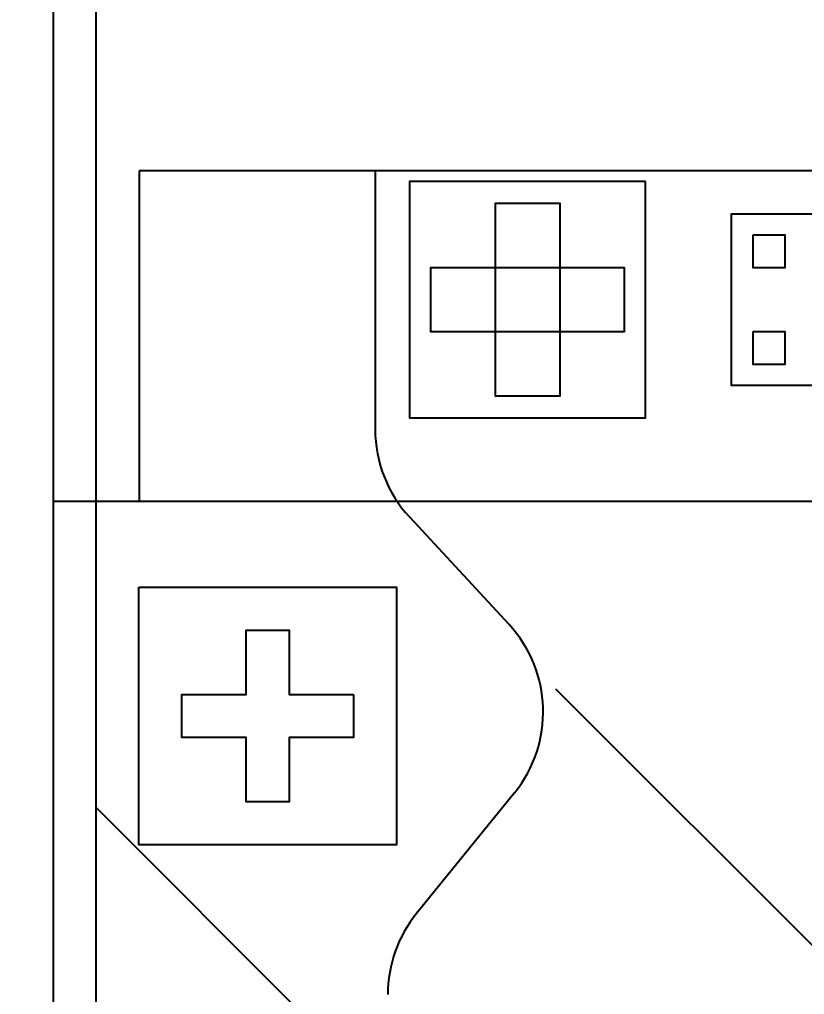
# Model space of a CAD drawing. Header units: millimetres. Extents: x 37 to 234, y -216 to -66.
# Drawn here: x 54.118 to 55.946, y -131.699 to -129.428 of the extents above; entities that cross this region are included whole.
import ezdxf

# ---------------------------------------------------------------- set-up
doc = ezdxf.new("R2010")
doc.units = ezdxf.units.MM
doc.layers.add('dim', color=1, linetype='Continuous', lineweight=9)
for name, color, linetype in [('FPC', 33, 'Continuous'), ('ITO', 1, 'Continuous'), ('SiNx', 2, 'Continuous'), ('TPFPC', 2, 'Continuous')]:
    doc.layers.add(name, color=color, linetype=linetype)
doc.styles.add('ZIF', font='romans.shx', dxfattribs={"width": 0.8, "bigfont": 'gbcbig.shx'})
doc.dimstyles.new('ZIF', dxfattribs={"dimtxt": 1, "dimasz": 0.3, "dimexe": 0.05, "dimexo": 0.05, "dimgap": 0.1, "dimtad": 0, "dimrnd": 0.0005, "dimzin": 9, "dimdsep": 46, "dimtxsty": 'ZIF', "dimcen": 0.5, "dimadec": 0, "dimazin": 0, "dimtfac": 1, "dimtmove": 0, "dimatfit": 0, "dimfxl": 0, "dimtolj": 1, "dimtzin": 1, "dimarcsym": 0})
pattern_1 = [(315, (-378.1987, 4999.7002), (0.67351921, 0.67351921), [])]

# ---------------------------------------------------------------- blocks, each defined once
blk = doc.blocks.new('*D348')
at = {"layer": 'Defpoints', "color": 0}
for p in [(54.1964, -106.1503), (45.0118, -133.5003), (54.1964, -133.5003)]:
    blk.add_point(p, dxfattribs=at)
at = {"layer": 'dim', "color": 0, "lineweight": -2}
for p, q in [((54.1464, -106.1503), (44.9618, -106.1503)), ((45.0118, -106.4503), (45.0118, -114.6493)), ((45.0118, -133.2003), (45.0118, -124.7921)), ((54.1464, -133.5003), (44.9618, -133.5003))]:
    blk.add_line(p, q, dxfattribs=at)
at = {"layer": 'dim', "color": 0}
for points in [[(44.9618, -106.4503), (45.0618, -106.4503), (45.0118, -106.1503)], [(44.9618, -133.2003), (45.0618, -133.2003), (45.0118, -133.5003)]]:
    blk.add_solid(points, dxfattribs=at)
at = {"layer": 'dim', "color": 0, "insert": (45.0118, -119.7207), "char_height": 1, "attachment_point": 5, "rotation": 90, "style": 'ZIF'}
blk.add_mtext('\\A1;27.35%%P0.2(LTPS)', dxfattribs=at)
blk = doc.blocks.new('regerg')
at = {"color": 30}
for p, q in [((1138.4145, -13.0148), (1126.3345, -13.0148)), ((1126.3345, -13.0148), (1126.3345, -13.7848)), ((1138.4145, -13.7848), (1126.3345, -13.7848))]:
    blk.add_line(p, q, dxfattribs=at)
for points in [[(1127.1645, -13.0898), (1127.3145, -13.0898), (1127.3145, -13.5398), (1127.1645, -13.5398)], [(1127.0145, -13.2398), (1127.4645, -13.2398), (1127.4645, -13.3898), (1127.0145, -13.3898)]]:
    blk.add_lwpolyline(points, close=True, dxfattribs=at)
blk = doc.blocks.new('fht7ui')
at = {"layer": 'FPC', "color": 1}
for p, q in [((109.5808, -346.857), (109.5808, -374.207)), ((109.5808, -346.857), (109.5808, -374.207)), ((122.3808, -371.257), (109.5808, -371.257)), ((109.5808, -371.257), (109.5808, -374.207))]:
    blk.add_line(p, q, dxfattribs=at)
at = {"layer": 'ITO', "color": 1, "linetype": 'Continuous'}
for points in [[(110.7608, -370.862), (110.7608, -371.012), (110.6108, -371.012), (110.6108, -370.862), (110.4608, -370.862), (110.4608, -370.712), (110.6108, -370.712), (110.6108, -370.562), (110.7608, -370.562), (110.7608, -370.712), (110.9108, -370.712), (110.9108, -370.862)], [(111.2108, -370.637), (111.2108, -370.712), (111.2858, -370.712), (111.2858, -370.637)], [(111.2108, -370.862), (111.2108, -370.937), (111.2858, -370.937), (111.2858, -370.862)]]:
    blk.add_lwpolyline(points, close=True, dxfattribs=at)
at = {"layer": 'SiNx', "color": 1}
for points in [[(112.2358, -370.387), (112.3858, -370.387), (112.3858, -371.187), (112.2358, -371.187), (112.2358, -370.987), (111.1608, -370.987), (111.1608, -370.587), (112.2358, -370.587)], [(110.9608, -370.512), (110.4108, -370.512), (110.4108, -371.062), (110.9608, -371.062)]]:
    blk.add_lwpolyline(points, close=True, dxfattribs=at)
at = {"layer": 'TPFPC'}
for p, q in [((121.6309, -370.487), (110.3309, -370.487)), ((110.3309, -370.487), (110.3309, -371.0895)), ((110.4107, -371.2933), (110.6423, -371.5434)), ((110.6551, -371.9363), (110.4275, -372.2167))]:
    blk.add_line(p, q, dxfattribs=at)
for centre, start, end in [((110.6309, -371.0895), 180, 222.7974), ((110.4222, -371.7472), 320.937, 42.7974), ((110.6604, -372.4058), 140.937, 180)]:
    blk.add_arc(centre, 0.3, start, end, dxfattribs=at)
at = {"color": 1}
blk.add_blockref('regerg', (-1016.5536, -357.4723), dxfattribs=at)

msp = doc.modelspace()

# ---------------------------------------------------------------- hatches: boundary and pattern name
h = msp.add_hatch()
h.set_pattern_fill('ANSI31', color=3, scale=0.3, angle=-90, style=0)
h.set_pattern_definition(pattern_1)
h.paths.add_polyline_path([(62.15611, -137.10964), (62.15611, -130.98781), (54.29637, -130.98781), (54.29637, -137.10964)])
h = msp.add_hatch()
h.set_pattern_fill('ANSI31', color=3, scale=0.3, angle=-90, style=0)
h.set_pattern_definition(pattern_1)
h.paths.add_polyline_path([(62.15611, -137.10964), (62.15611, -130.98781), (54.29637, -130.98781), (54.29637, -137.10964)])

# ---------------------------------------------------------------- linework, layer by layer
at = {"color": 3}
msp.add_lwpolyline([(62.15611, -123.39089), (62.15611, -137.10964), (54.29637, -137.10964), (54.29637, -123.39089)], close=True, dxfattribs=at)
msp.add_lwpolyline([(62.15611, -123.39089), (62.15611, -137.10964), (54.29637, -137.10964), (54.29637, -123.39089)], close=True, dxfattribs=at)
for points in [[(54.39637, -130.75027), (54.99637, -130.75027), (54.99637, -131.35027), (54.39637, -131.35027)], [(54.89637, -131.00027), (54.89637, -131.10027), (54.74637, -131.10027), (54.74637, -131.25027), (54.64637, -131.25027), (54.64637, -131.10027), (54.49637, -131.10027), (54.49637, -131.00027), (54.64637, -131.00027), (54.64637, -130.85027), (54.74637, -130.85027), (54.74637, -131.00027)]]:
    msp.add_lwpolyline(points, close=True)

# ---------------------------------------------------------------- block references
msp.add_blockref('fht7ui', (-55.38446, 240.70677))

# ---------------------------------------------------------------- dimensions: what is measured, and where the dimension line sits
at = {"layer": 'dim'}
dim = msp.add_linear_dim(base=(45.01178, -133.50027), p1=(54.19639, -106.15027), p2=(54.19637, -133.50027), angle=90, text='<>%%P0.2(LTPS)', dimstyle='ZIF', override={"dimtp": 0.1, "dimtm": 0.1}, dxfattribs=at)
dim.commit()
dim.dimension.update_dxf_attribs({"geometry": '*D348', "text_midpoint": (45.01178, -119.7207), "dimtype": 160})

doc.saveas('drawing.dxf')
